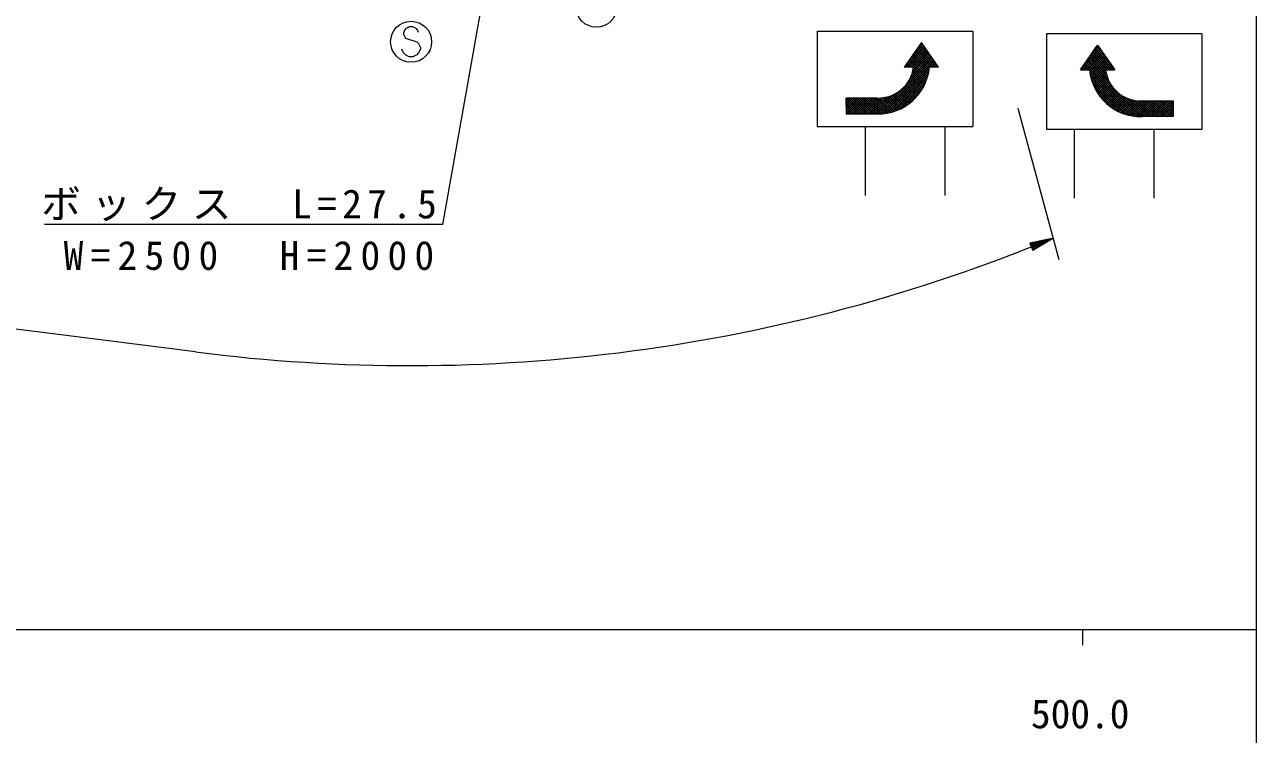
# Model space of a CAD drawing. Units: millimetres, scale not verified. Extents: x 40000 to 680000, y 20000 to 380000.
# Drawn here: x 501006 to 579000, y 198357 to 243316 of the extents above; entities that cross this region are included whole.
import ezdxf
from ezdxf.enums import TextEntityAlignment as Align

# ---------------------------------------------------------------- set-up
doc = ezdxf.new("R2010")
doc.units = ezdxf.units.MM
doc.header["$LTSCALE"] = 1000
for name, color, linetype, lineweight in [('M-STR-HTXT', 7, 'Continuous', 13), ('M-STR-STRC', 7, 'Continuous', 13), ('M-TTL-BAND', 7, 'Continuous', 13)]:
    doc.layers.add(name, color=color, linetype=linetype, lineweight=lineweight)
doc.styles.add('ＭＳ ゴシック', font='')
doc.styles.get('ＭＳ ゴシック').set_extended_font_data('MS Gothic')

msp = doc.modelspace()

# ---------------------------------------------------------------- linework, layer by layer
at = {"layer": 'M-STR-HTXT'}
for p, q in [((533233, 262985), (527457, 230659)), ((511833, 222586), (218607, 259774)), ((566521, 228422), (563912, 238001)), ((527457, 230659), (502257, 230659)), ((566146, 229800), (564661, 229473)), ((564661, 229473), (564847, 229009)), ((564958, 229538), (564680, 229426)), ((564698, 229380), (565255, 229604)), ((565552, 229669), (564717, 229333)), ((564735, 229287), (565849, 229735)), ((566146, 229800), (564754, 229241)), ((564773, 229194), (565886, 229642)), ((565626, 229484), (564791, 229148)), ((564810, 229101), (565367, 229325)), ((566146, 229800), (564847, 229009)), ((565107, 229167), (564829, 229055))]:
    msp.add_line(p, q, dxfattribs=at)
msp.add_arc((525414, 328395), 106678, 262.68603, 292.44655, dxfattribs=at)
at = {"layer": 'M-STR-STRC'}
for p, q in [((525124, 243057), (525006, 242820)), ((525006, 242820), (525006, 242702)), ((525006, 242702), (525124, 242466)), ((525361, 243175), (525124, 243057)), ((525597, 243175), (525361, 243175)), ((525833, 243057), (525597, 243175)), ((525951, 242820), (525833, 243057)), ((551192, 242910), (561037, 242910)), ((551192, 242910), (551192, 236853)), ((561037, 242910), (561037, 236853)), ((565702, 242731), (565702, 236674)), ((575547, 242731), (565702, 242731)), ((575547, 242731), (575547, 236674)), ((525124, 242466), (525833, 242229)), ((525833, 242229), (525951, 242111)), ((525951, 242111), (526070, 241875)), ((526070, 241875), (526070, 241757)), ((557793, 242188), (556707, 240624)), ((556776, 240624), (558017, 241865)), ((556873, 240863), (557959, 241949)), ((556917, 240624), (558075, 241782)), ((557195, 241326), (557901, 242032)), ((557516, 241789), (557843, 242116)), ((557527, 241804), (558706, 240624)), ((557584, 241887), (558848, 240624)), ((557642, 241970), (558630, 240983)), ((557700, 242054), (558308, 241446)), ((557758, 242137), (557987, 241909)), ((558879, 240624), (557793, 242188)), ((567860, 240444), (568946, 242008)), ((569097, 241791), (568109, 240804)), ((569039, 241875), (568431, 241267)), ((568981, 241958), (568753, 241730)), ((569545, 241146), (568838, 241853)), ((569223, 241609), (568896, 241936)), ((568946, 242008), (570032, 240444)), ((525006, 241520), (524888, 241757)), ((525124, 241402), (525006, 241520)), ((525361, 241284), (525124, 241402)), ((525597, 241284), (525361, 241284)), ((525833, 241402), (525597, 241284)), ((525951, 241520), (525833, 241402)), ((526070, 241757), (525951, 241520)), ((555091, 237667), (558539, 241114)), ((555237, 237671), (558597, 241031)), ((556896, 239613), (558481, 241198)), ((557005, 241052), (558150, 239907)), ((557059, 240624), (558133, 241698)), ((557063, 241136), (558183, 240016)), ((557094, 239953), (558423, 241281)), ((557121, 241219), (558213, 240127)), ((557179, 241303), (558239, 240242)), ((557190, 240190), (558365, 241364)), ((557200, 240624), (558191, 241615)), ((557237, 241386), (558262, 240361)), ((557247, 240388), (558307, 241448)), ((557282, 240564), (558249, 241531)), ((557295, 241470), (558280, 240484)), ((557353, 241553), (558295, 240611)), ((557411, 241637), (558423, 240624)), ((557469, 241720), (558565, 240624)), ((569155, 241708), (567891, 240444)), ((569213, 241624), (568033, 240444)), ((569271, 241541), (568174, 240444)), ((569843, 239433), (568258, 241018)), ((569329, 241457), (568316, 240444)), ((569645, 239773), (568316, 241102)), ((569549, 240010), (568374, 241185)), ((569492, 240209), (568432, 241269)), ((569386, 241374), (568444, 240432)), ((569444, 241290), (568459, 240304)), ((569502, 241207), (568477, 240182)), ((569457, 240385), (568490, 241352)), ((569560, 241123), (568500, 240063)), ((569618, 241040), (568526, 239948)), ((569539, 240444), (568548, 241435)), ((569681, 240444), (568606, 241519)), ((569822, 240444), (568664, 241602)), ((569963, 240444), (568722, 241686)), ((569866, 240683), (568780, 241769)), ((555390, 237683), (558292, 240585)), ((555552, 237703), (558272, 240423)), ((555724, 237734), (558241, 240251)), ((557290, 240624), (556707, 240624)), ((556715, 240635), (556726, 240624)), ((556773, 240719), (556868, 240624)), ((556831, 240802), (557009, 240624)), ((556889, 240885), (557151, 240624)), ((556947, 240969), (558114, 239802)), ((557217, 240275), (557988, 239504)), ((557247, 240386), (558033, 239600)), ((557271, 240503), (558075, 239700)), ((558879, 240624), (558296, 240624)), ((558331, 240624), (558655, 240947)), ((558473, 240624), (558713, 240864)), ((558614, 240624), (558771, 240780)), ((558756, 240624), (558829, 240697)), ((567860, 240444), (568443, 240444)), ((567983, 240444), (567911, 240517)), ((568125, 240444), (567969, 240601)), ((568266, 240444), (568026, 240684)), ((568408, 240444), (568084, 240768)), ((571502, 237492), (568142, 240851)), ((571648, 237487), (568200, 240935)), ((571349, 237503), (568447, 240405)), ((571187, 237524), (568467, 240244)), ((569676, 240956), (568556, 239836)), ((569734, 240873), (568589, 239728)), ((569792, 240790), (568625, 239623)), ((569468, 240324), (568665, 239520)), ((569449, 240444), (570032, 240444)), ((569850, 240706), (569589, 240444)), ((569908, 240623), (569730, 240444)), ((569966, 240539), (569871, 240444)), ((570024, 240456), (570013, 240444)), ((555910, 237778), (558197, 240065)), ((556113, 237840), (558135, 239861)), ((556343, 237929), (558046, 239632)), ((556769, 239450), (557477, 238741)), ((556833, 239528), (557543, 238817)), ((556893, 239609), (557607, 238895)), ((556950, 239693), (557668, 238975)), ((557004, 239781), (557728, 239057)), ((557054, 239872), (557784, 239142)), ((557101, 239966), (557839, 239228)), ((557144, 240065), (557891, 239318)), ((557182, 240168), (557941, 239409)), ((571015, 237555), (568498, 240071)), ((570829, 237599), (568542, 239886)), ((570626, 237661), (568604, 239682)), ((570396, 237749), (568693, 239452)), ((569492, 240207), (568706, 239421)), ((569522, 240095), (568751, 239324)), ((569557, 239988), (568798, 239230)), ((569595, 239886), (568848, 239138)), ((569638, 239787), (568900, 239049)), ((569685, 239692), (568955, 238962)), ((569735, 239601), (569012, 238878)), ((569789, 239513), (569071, 238795)), ((553029, 238668), (553012, 238651)), ((553171, 238668), (553013, 238510)), ((553312, 238668), (553013, 238369)), ((553453, 238668), (553014, 238229)), ((553595, 238668), (553015, 238088)), ((553736, 238668), (553016, 237948)), ((553878, 238668), (553017, 237807)), ((554019, 238668), (553018, 237667)), ((554143, 237667), (553142, 238668)), ((554161, 238668), (553159, 237667)), ((554285, 237667), (553284, 238668)), ((554302, 238668), (553301, 237667)), ((554426, 237667), (553425, 238668)), ((554443, 238668), (553442, 237667)), ((554568, 237667), (553566, 238668)), ((554585, 238668), (553584, 237667)), ((554709, 237667), (553708, 238668)), ((554726, 238668), (553725, 237667)), ((554851, 237667), (553849, 238668)), ((554868, 238668), (553866, 237667)), ((554985, 237674), (553991, 238668)), ((554985, 237815), (554132, 238668)), ((554985, 237957), (554273, 238668)), ((554985, 238098), (554415, 238668)), ((554985, 238239), (554556, 238668)), ((554985, 238381), (554698, 238668)), ((554985, 238522), (554839, 238668)), ((554985, 238664), (554981, 238668)), ((554985, 237702), (556362, 239079)), ((554985, 237843), (556022, 238881)), ((554985, 237985), (555785, 238785)), ((554985, 238126), (555587, 238728)), ((554985, 238267), (555411, 238693)), ((554985, 238409), (555250, 238674)), ((554985, 238668), (554985, 237667)), ((554985, 238550), (555101, 238667)), ((555006, 238667), (555898, 237775)), ((555147, 238668), (556008, 237806)), ((555279, 238677), (556115, 237841)), ((555405, 238692), (556219, 237878)), ((555525, 238714), (556320, 237919)), ((555639, 238741), (556418, 237962)), ((555749, 238773), (556514, 238008)), ((555854, 238809), (556607, 238056)), ((555955, 238850), (556698, 238107)), ((556051, 238895), (556786, 238160)), ((556145, 238943), (556872, 238216)), ((556234, 238995), (556955, 238274)), ((556320, 239050), (557036, 238334)), ((556403, 239109), (557115, 238396)), ((556483, 239171), (557192, 238461)), ((556559, 239236), (557267, 238528)), ((556618, 238062), (557913, 239357)), ((556632, 239304), (557339, 238597)), ((556702, 239375), (557409, 238668)), ((557015, 238318), (557657, 238960)), ((570121, 237883), (568826, 239178)), ((569724, 238138), (569082, 238780)), ((569846, 239429), (569132, 238715)), ((569907, 239348), (569196, 238638)), ((569970, 239270), (569262, 238562)), ((570037, 239196), (569330, 238489)), ((570107, 239124), (569400, 238417)), ((570180, 239056), (569472, 238348)), ((570257, 238991), (569547, 238282)), ((570336, 238929), (569624, 238217)), ((570419, 238871), (569703, 238154)), ((570505, 238815), (569784, 238094)), ((570595, 238763), (569867, 238036)), ((570688, 238715), (569953, 237981)), ((570785, 238671), (570041, 237928)), ((571754, 237522), (570377, 238900)), ((571754, 237664), (570717, 238701)), ((554002, 237667), (553012, 238657)), ((553861, 237667), (553013, 238515)), ((553719, 237667), (553013, 238372)), ((553578, 237667), (553014, 238230)), ((553436, 237667), (553015, 238088)), ((553295, 237667), (553016, 237946)), ((554985, 238644), (554008, 237667)), ((554985, 238502), (554149, 237667)), ((554985, 238361), (554291, 237667)), ((554985, 238219), (554432, 237667)), ((554985, 238078), (554574, 237667)), ((554985, 237936), (554715, 237667)), ((554985, 238547), (555785, 237747)), ((554985, 238405), (555668, 237723)), ((554985, 238264), (555547, 237702)), ((554985, 238123), (555421, 237686)), ((554985, 237981), (555292, 237674)), ((570885, 238630), (570132, 237877)), ((570990, 238594), (570225, 237828)), ((571100, 238562), (570321, 237783)), ((571214, 238535), (570419, 237739)), ((571334, 238513), (570520, 237699)), ((571460, 238497), (570624, 237661)), ((571592, 238489), (570731, 237627)), ((571733, 238488), (570841, 237596)), ((571754, 237805), (570954, 238606)), ((571754, 238367), (570954, 237568)), ((571754, 238226), (571072, 237543)), ((571754, 237947), (571152, 238548)), ((571754, 238085), (571193, 237523)), ((571754, 237943), (571318, 237507)), ((571754, 238088), (571328, 238514)), ((571754, 238229), (571489, 238495)), ((571754, 238371), (571638, 238487)), ((571754, 238489), (571754, 237488)), ((571754, 237494), (572748, 238489)), ((571754, 237636), (572607, 238489)), ((571754, 237777), (572466, 238489)), ((571754, 237919), (572324, 238489)), ((571754, 238060), (572183, 238489)), ((571754, 238201), (572041, 238489)), ((571754, 238343), (571900, 238489)), ((571754, 238484), (571758, 238489)), ((571754, 238464), (572731, 237487)), ((571754, 238323), (572590, 237487)), ((571754, 238181), (572448, 237487)), ((571754, 238040), (572307, 237487)), ((571754, 237898), (572165, 237487)), ((571871, 238489), (572873, 237487)), ((571889, 237487), (572890, 238489)), ((572013, 238489), (573014, 237487)), ((572030, 237487), (573031, 238489)), ((572154, 238489), (573155, 237487)), ((572171, 237487), (573173, 238489)), ((572296, 238489), (573297, 237487)), ((572313, 237487), (573314, 238489)), ((572437, 238489), (573438, 237487)), ((572454, 237487), (573456, 238489)), ((572578, 238489), (573580, 237487)), ((572596, 237487), (573597, 238489)), ((572720, 238489), (573721, 237487)), ((572737, 237487), (573727, 238477)), ((572861, 238489), (573722, 237628)), ((572879, 237487), (573727, 238335)), ((573003, 238489), (573723, 237768)), ((573020, 237487), (573726, 238193)), ((573144, 238489), (573724, 237909)), ((573161, 237487), (573725, 238051)), ((573286, 238489), (573725, 238049)), ((573303, 237487), (573724, 237908)), ((573427, 238489), (573726, 238190)), ((573569, 238489), (573726, 238331)), ((573710, 238489), (573727, 238471)), ((553153, 237667), (553017, 237803)), ((554985, 237795), (554857, 237667)), ((554985, 237840), (555157, 237668)), ((554985, 237698), (555016, 237667)), ((571754, 237802), (571447, 237495)), ((571754, 237660), (571582, 237488)), ((571754, 237519), (571723, 237488)), ((571754, 237757), (572024, 237487)), ((571754, 237616), (571883, 237487)), ((573444, 237487), (573723, 237766)), ((573586, 237487), (573722, 237624)), ((551192, 236853), (561037, 236853)), ((554232, 236853), (554232, 232497)), ((559271, 236853), (559271, 232497)), ((575547, 236674), (565702, 236674)), ((567468, 236674), (567468, 232318)), ((572508, 236674), (572508, 232318))]:
    msp.add_line(p, q, dxfattribs=at)
for points in [[(553012, 238668), (553018, 237667), (553021, 237667), (554985, 237667), (554985, 238668)], [(573727, 238489), (573722, 237487), (573718, 237487), (571754, 237487), (571754, 238489)]]:
    msp.add_lwpolyline(points, close=True, dxfattribs=at)
for centre in [(537208, 244455), (525479, 242229)]:
    msp.add_circle(centre, 1300, dxfattribs=at)
for centre, radius, start, end in [((555066, 240909), 3242, 268.56476, 354.95584), ((555066, 240909), 2242, 267.9245, 352.69614), ((571673, 240730), 3242, 185.04416, 271.43524), ((571673, 240730), 2242, 187.30386, 272.0755)]:
    msp.add_arc(centre, radius, start, end, dxfattribs=at)
at = {"layer": 'M-TTL-BAND'}
for p, q in [((579000, 20000), (579000, 370000)), ((40000, 205000), (579000, 205000)), ((568000, 205000), (568000, 204000))]:
    msp.add_line(p, q, dxfattribs=at)

# ---------------------------------------------------------------- texts
at = {"layer": 'M-STR-HTXT', "char_height": 1833, "attachment_point": 8, "style": 'ＭＳ ゴシック'}
for s, insert in [('\\T1.27;ボックス\u3000L=27.5', (514757, 230859)), ('\\T1.37;W=2500\u3000H=2000', (515438, 227752))]:
    msp.add_mtext(s, dxfattribs=dict(at, insert=insert))
at = {"layer": 'M-TTL-BAND', "style": 'ＭＳ ゴシック'}
msp.add_text('500.0', height=1833, dxfattribs=at).set_placement((567844, 198195), align=Align.BOTTOM_CENTER)

doc.saveas('drawing.dxf')
